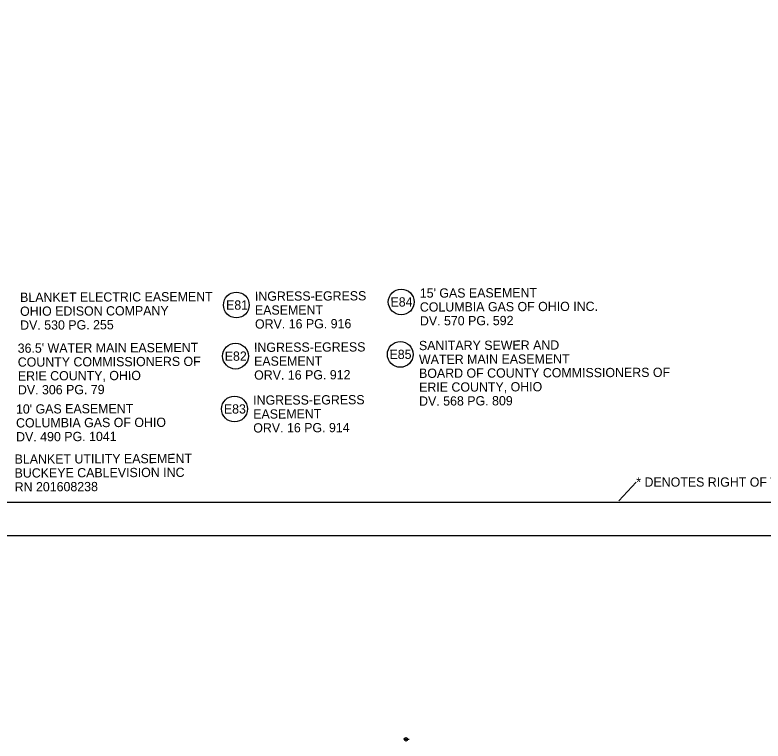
# Model space of a CAD drawing. Extents: x -7.9 to 34, y -3.1 to 22.
# Drawn here: x 11.37 to 22.69, y -3.11 to 7.87 of the extents above; entities that cross this region are included whole.
import ezdxf

# ---------------------------------------------------------------- set-up
doc = ezdxf.new("R2010")
doc.units = 0
for name, color, linetype in [('Default', 7, 'Continuous'), ('RW_P_Text', 7, 'Continuous'), ('SC_Scratch1', 7, 'Continuous'), ('SH_Border', 7, 'Continuous'), ('SH_Cut_Line', 7, 'Continuous'), ('SH_Text', 7, 'Continuous')]:
    doc.layers.add(name, color=color, linetype=linetype)

msp = doc.modelspace()

# ---------------------------------------------------------------- linework, layer by layer
at = {"layer": 'Default'}
for p, q in [((17.259, -3.082), (17.311, -3.082)), ((17.285, -3.082), (17.335, -3.082))]:
    msp.add_line(p, q, dxfattribs=at)
msp.add_circle((17.285, -3.082), 0.026, dxfattribs=at)
at = {"layer": 'RW_P_Text'}
for centre in [(14.72, 3.487), (17.214, 3.533), (14.707, 2.714), (17.2, 2.74), (14.693, 1.914)]:
    msp.add_circle(centre, 0.195, dxfattribs=at)
at = {"layer": 'SC_Scratch1'}
msp.add_line((20.503, 0.525), (20.769, 0.809), dxfattribs=at)
at = {"layer": 'SH_Border'}
msp.add_lwpolyline([(1.5, 21.5), (33.5, 21.5), (33.5, 0.5), (1.5, 0.5)], close=True, dxfattribs=at)
at = {"layer": 'SH_Cut_Line'}
msp.add_lwpolyline([(0, 0), (34, 0), (34, 22), (0, 22)], close=True, dxfattribs=at)

# ---------------------------------------------------------------- texts
at = {"layer": 'Default'}
for s, p in [('2', (17.284, -3.076)), ('Drawing', (17.318, -3.076)), ('1:1', (17.318, -3.092))]:
    msp.add_text(s, height=0.00328, dxfattribs=at).set_placement(p)
at = {"layer": 'RW_P_Text'}
for s, p in [("15' GAS EASEMENT", (17.495, 3.597)), ('BLANKET ELECTRIC EASEMENT', (11.45, 3.533)), ('INGRESS-EGRESS', (15.001, 3.55)), ('E81', (14.565, 3.416)), ('E84', (17.052, 3.463)), ('COLUMBIA GAS OF OHIO INC.', (17.496, 3.387)), ('OHIO EDISON COMPANY', (11.45, 3.323)), ('EASEMENT', (15.002, 3.34)), ('DV. 570 PG. 592', (17.497, 3.177)), ('DV. 530 PG. 255', (11.451, 3.113)), ('ORV. 16 PG. 916', (15.003, 3.13)), ('SANITARY SEWER AND ', (17.482, 2.804)), ("36.5' WATER MAIN EASEMENT", (11.414, 2.764)), ('INGRESS-EGRESS', (14.988, 2.777)), ('E82', (14.545, 2.643)), ('E85', (17.037, 2.67)), ('WATER MAIN EASEMENT', (17.483, 2.594)), ('COUNTY COMMISSIONERS OF', (11.415, 2.554)), ('EASEMENT', (14.989, 2.567)), ('ERIE COUNTY, OHIO', (11.416, 2.344)), ('ORV. 16 PG. 912', (14.99, 2.357)), ('BOARD OF COUNTY COMMISSIONERS OF ', (17.484, 2.384)), ('DV. 306 PG. 79', (11.417, 2.134)), ('ERIE COUNTY, OHIO', (17.485, 2.174)), ('INGRESS-EGRESS', (14.975, 1.978)), ('DV. 568 PG. 809', (17.485, 1.964)), ("10' GAS EASEMENT", (11.388, 1.844)), ('E83', (14.532, 1.844)), ('EASEMENT', (14.976, 1.768)), ('COLUMBIA GAS OF OHIO', (11.389, 1.634)), ('ORV. 16 PG. 914', (14.977, 1.558)), ('DV. 490 PG. 1041', (11.39, 1.424)), ('BLANKET UTILITY EASEMENT', (11.367, 1.086)), ('BUCKEYE CABLEVISION INC', (11.367, 0.876)), ('RN 201608238', (11.368, 0.666))]:
    msp.add_text(s, height=0.14, rotation=0.2365, dxfattribs=at).set_placement(p)
at = {"layer": 'SH_Text'}
msp.add_text('* DENOTES RIGHT OF WAY ENCROACHMENT', height=0.14, dxfattribs=at).set_placement((20.769, 0.739))

doc.saveas('drawing.dxf')
